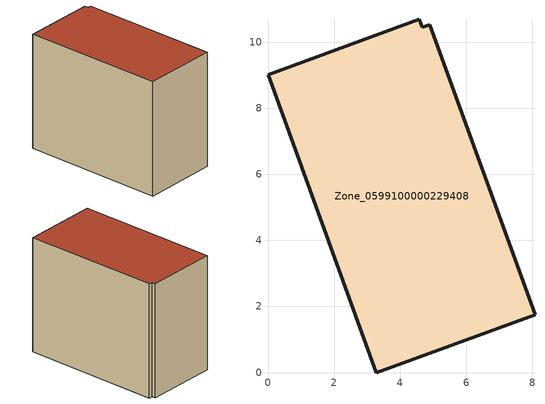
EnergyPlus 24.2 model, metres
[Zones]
Zone_0599100000229408
 floor ground (C_G): 4.89,10.52 8.08,1.75 3.28,0 0,9.02 4.58,10.69 4.67,10.45 z0
 wall outside (C_F): 3.28,0 8.08,1.75 4.89,10.52 4.67,10.45 4.58,10.69 0,9.02 3.28,0 z0:7.81
 roof outside (C_R): 8.08,1.75 4.89,10.52 4.67,10.45 4.58,10.69 0,9.02 3.28,0 z7.81
[BUILDING]
Pand.0599100000229408: North Axis=0; Terrain=City; Loads Convergence Tolerance Value=0.04; Temperature Convergence Tolerance Value=0.4; Solar Distribution=FullExterior; Maximum Number of Warmup Days=25; Minimum Number of Warmup Days=1
[Site:Location]
Rotterdam.The.Hague.AP_ZH_NLD Design_Conditions: Latitude=51.96; Longitude=4.45; Time Zone=1; Elevation=-4.5
[SITE:GROUNDTEMPERATURE:BUILDINGSURFACE]
18, 18, 18, 18, 18, 18, 18, 18, 18, 18, 18, 18
[MATERIAL] Thermal Absorptance=0.9; Solar Absorptance=0.7; Visible Absorptance=0.7
Name | Roughness | Thickness | Conductivity | Density | Specific Heat
G.TI.1975-1991 | MediumSmooth | 0.15 | 0.288461 | 540 | 1210
F.TI.1975-1991 | Rough | 0.3 | 0.230769 | 1920 | 840
R.TI.1975-1991 | MediumRough | 0.2 | 0.153846 | 1500 | 1000
[CONSTRUCTION]
C_G: G.TI.1975-1991
C_F: F.TI.1975-1991
C_R: R.TI.1975-1991
[ZONE]
Zone_0599100000229408: Type=1; Multiplier=1; Ceiling Height=Autocalculate; Volume=Autocalculate; Floor Area=autocalculate; Part of Total Floor Area=Yes
[ZONEINFILTRATION:DESIGNFLOWRATE]
Infil_Zone_0599100000229408: Zone or ZoneList or Space or SpaceList=Zone_0599100000229408; Schedule=AlwaysOn; Design Flow Rate Calculation Method=Flow/Area; Flow Rate per Floor Area=0.003; Constant Term Coefficient=1; Temperature Term Coefficient=0; Velocity Term Coefficient=0; Velocity Squared Term Coefficient=0
[HVACTEMPLATE:ZONE:IDEALLOADSAIRSYSTEM]
Zone_0599100000229408: Maximum Heating Supply Air Temperature=50; Minimum Cooling Supply Air Temperature=13; Maximum Heating Supply Air Humidity Ratio=0.0156; Minimum Cooling Supply Air Humidity Ratio=0.0077; Heating Limit=NoLimit; Cooling Limit=NoLimit; Dehumidification Control Type=ConstantSensibleHeatRatio; Cooling Sensible Heat Ratio=0.7; Dehumidification Setpoint=60; Humidification Control Type=None; Humidification Setpoint=30; Outdoor Air Method=None; Outdoor Air Flow Rate per Person=0.00944; Outdoor Air Flow Rate per Zone Floor Area=0; Outdoor Air Flow Rate per Zone=0; Demand Controlled Ventilation Type=None; Outdoor Air Economizer Type=NoEconomizer; Heat Recovery Type=None; Sensible Heat Recovery Effectiveness=0.7; Latent Heat Recovery Effectiveness=0.65
[ZONECONTROL:THERMOSTAT]
ThermostatControl_Zone_0599100000229408: Zone or ZoneList=Zone_0599100000229408; Control Type Schedule=DualSetpointControlType; Control 1=Thermostat_Zone_0599100000229408; Temperature Difference Between Cutout And Setpoint=0
[THERMOSTATSETPOINT:DUALSETPOINT]
Thermostat_Zone_0599100000229408: Heating Setpoint Temperature Schedule=HeatingSetpoint_Zone_0599100000229408; Cooling Setpoint Temperature Schedule=CoolingSetpoint_Zone_0599100000229408
[SCHEDULE:COMPACT]
HeatingSetpoint_Zone_0599100000229408: Through: 12/31, For: AllDays, Until: 24:00, 21
CoolingSetpoint_Zone_0599100000229408: Through: 12/31, For: AllDays, Until: 24:00, 24
DualSetpointControlType: Through: 12/31, For: AllDays, Until: 24:00, 4
AlwaysOn: Through: 12/31, For: AllDays, Until: 24:00, 1
